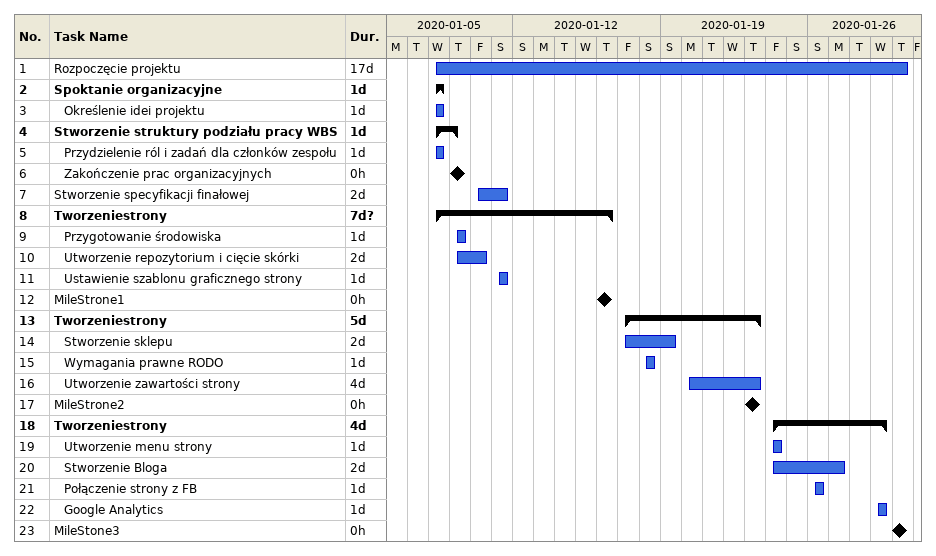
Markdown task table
| ID | Level | Task | Duration | Start | Finish |
|---|---|---|---|---|---|
| 1 | 1 | Rozpoczęcie projektu | 17d | 2020-01-08 | 2020-01-30 |
| 2 | 1 | **Spoktanie organizacyjne** | 1d | 2020-01-08 | 2020-01-08 |
| 3 | 2 | Określenie idei projektu | 1d | 2020-01-08 | 2020-01-08 |
| 4 | 1 | **Stworzenie struktury podziału pracy WBS** | 1d | 2020-01-08 | 2020-01-09 |
| 5 | 2 | Przydzielenie ról i zadań dla członków zespołu | 1d | 2020-01-08 | 2020-01-08 |
| 6 | 2 | Zakończenie prac organizacyjnych | 0h | 2020-01-09 | 2020-01-09 |
| 7 | 1 | Stworzenie specyfikacji finałowej | 2d | 2020-01-10 | 2020-01-11 |
| 8 | 1 | **Tworzeniestrony** | 7d? | 2020-01-08 | 2020-01-16 |
| 9 | 2 | Przygotowanie środowiska | 1d | 2020-01-09 | 2020-01-09 |
| 10 | 2 | Utworzenie repozytorium i cięcie skórki | 2d | 2020-01-09 | 2020-01-10 |
| 11 | 2 | Ustawienie szablonu graficznego strony | 1d | 2020-01-11 | 2020-01-11 |
| 12 | 1 | MileStrone1 | 0h | 2020-01-16 | 2020-01-16 |
| 13 | 1 | **Tworzeniestrony** | 5d | 2020-01-17 | 2020-01-23 |
| 14 | 2 | Stworzenie sklepu | 2d | 2020-01-17 | 2020-01-19 |
| 15 | 2 | Wymagania prawne RODO | 1d | 2020-01-18 | 2020-01-18 |
| 16 | 2 | Utworzenie zawartości strony | 4d | 2020-01-20 | 2020-01-23 |
| 17 | 1 | MileStrone2 | 0h | 2020-01-23 | 2020-01-23 |
| 18 | 1 | **Tworzeniestrony** | 4d | 2020-01-24 | 2020-01-29 |
| 19 | 2 | Utworzenie menu strony | 1d | 2020-01-24 | 2020-01-24 |
| 20 | 2 | Stworzenie Bloga | 2d | 2020-01-24 | 2020-01-27 |
| 21 | 2 | Połączenie strony z FB | 1d | 2020-01-26 | 2020-01-26 |
| 22 | 2 | Google Analytics | 1d | 2020-01-29 | 2020-01-29 |
| 23 | 1 | MileStone3 | 0h | 2020-01-30 | 2020-01-30 |
